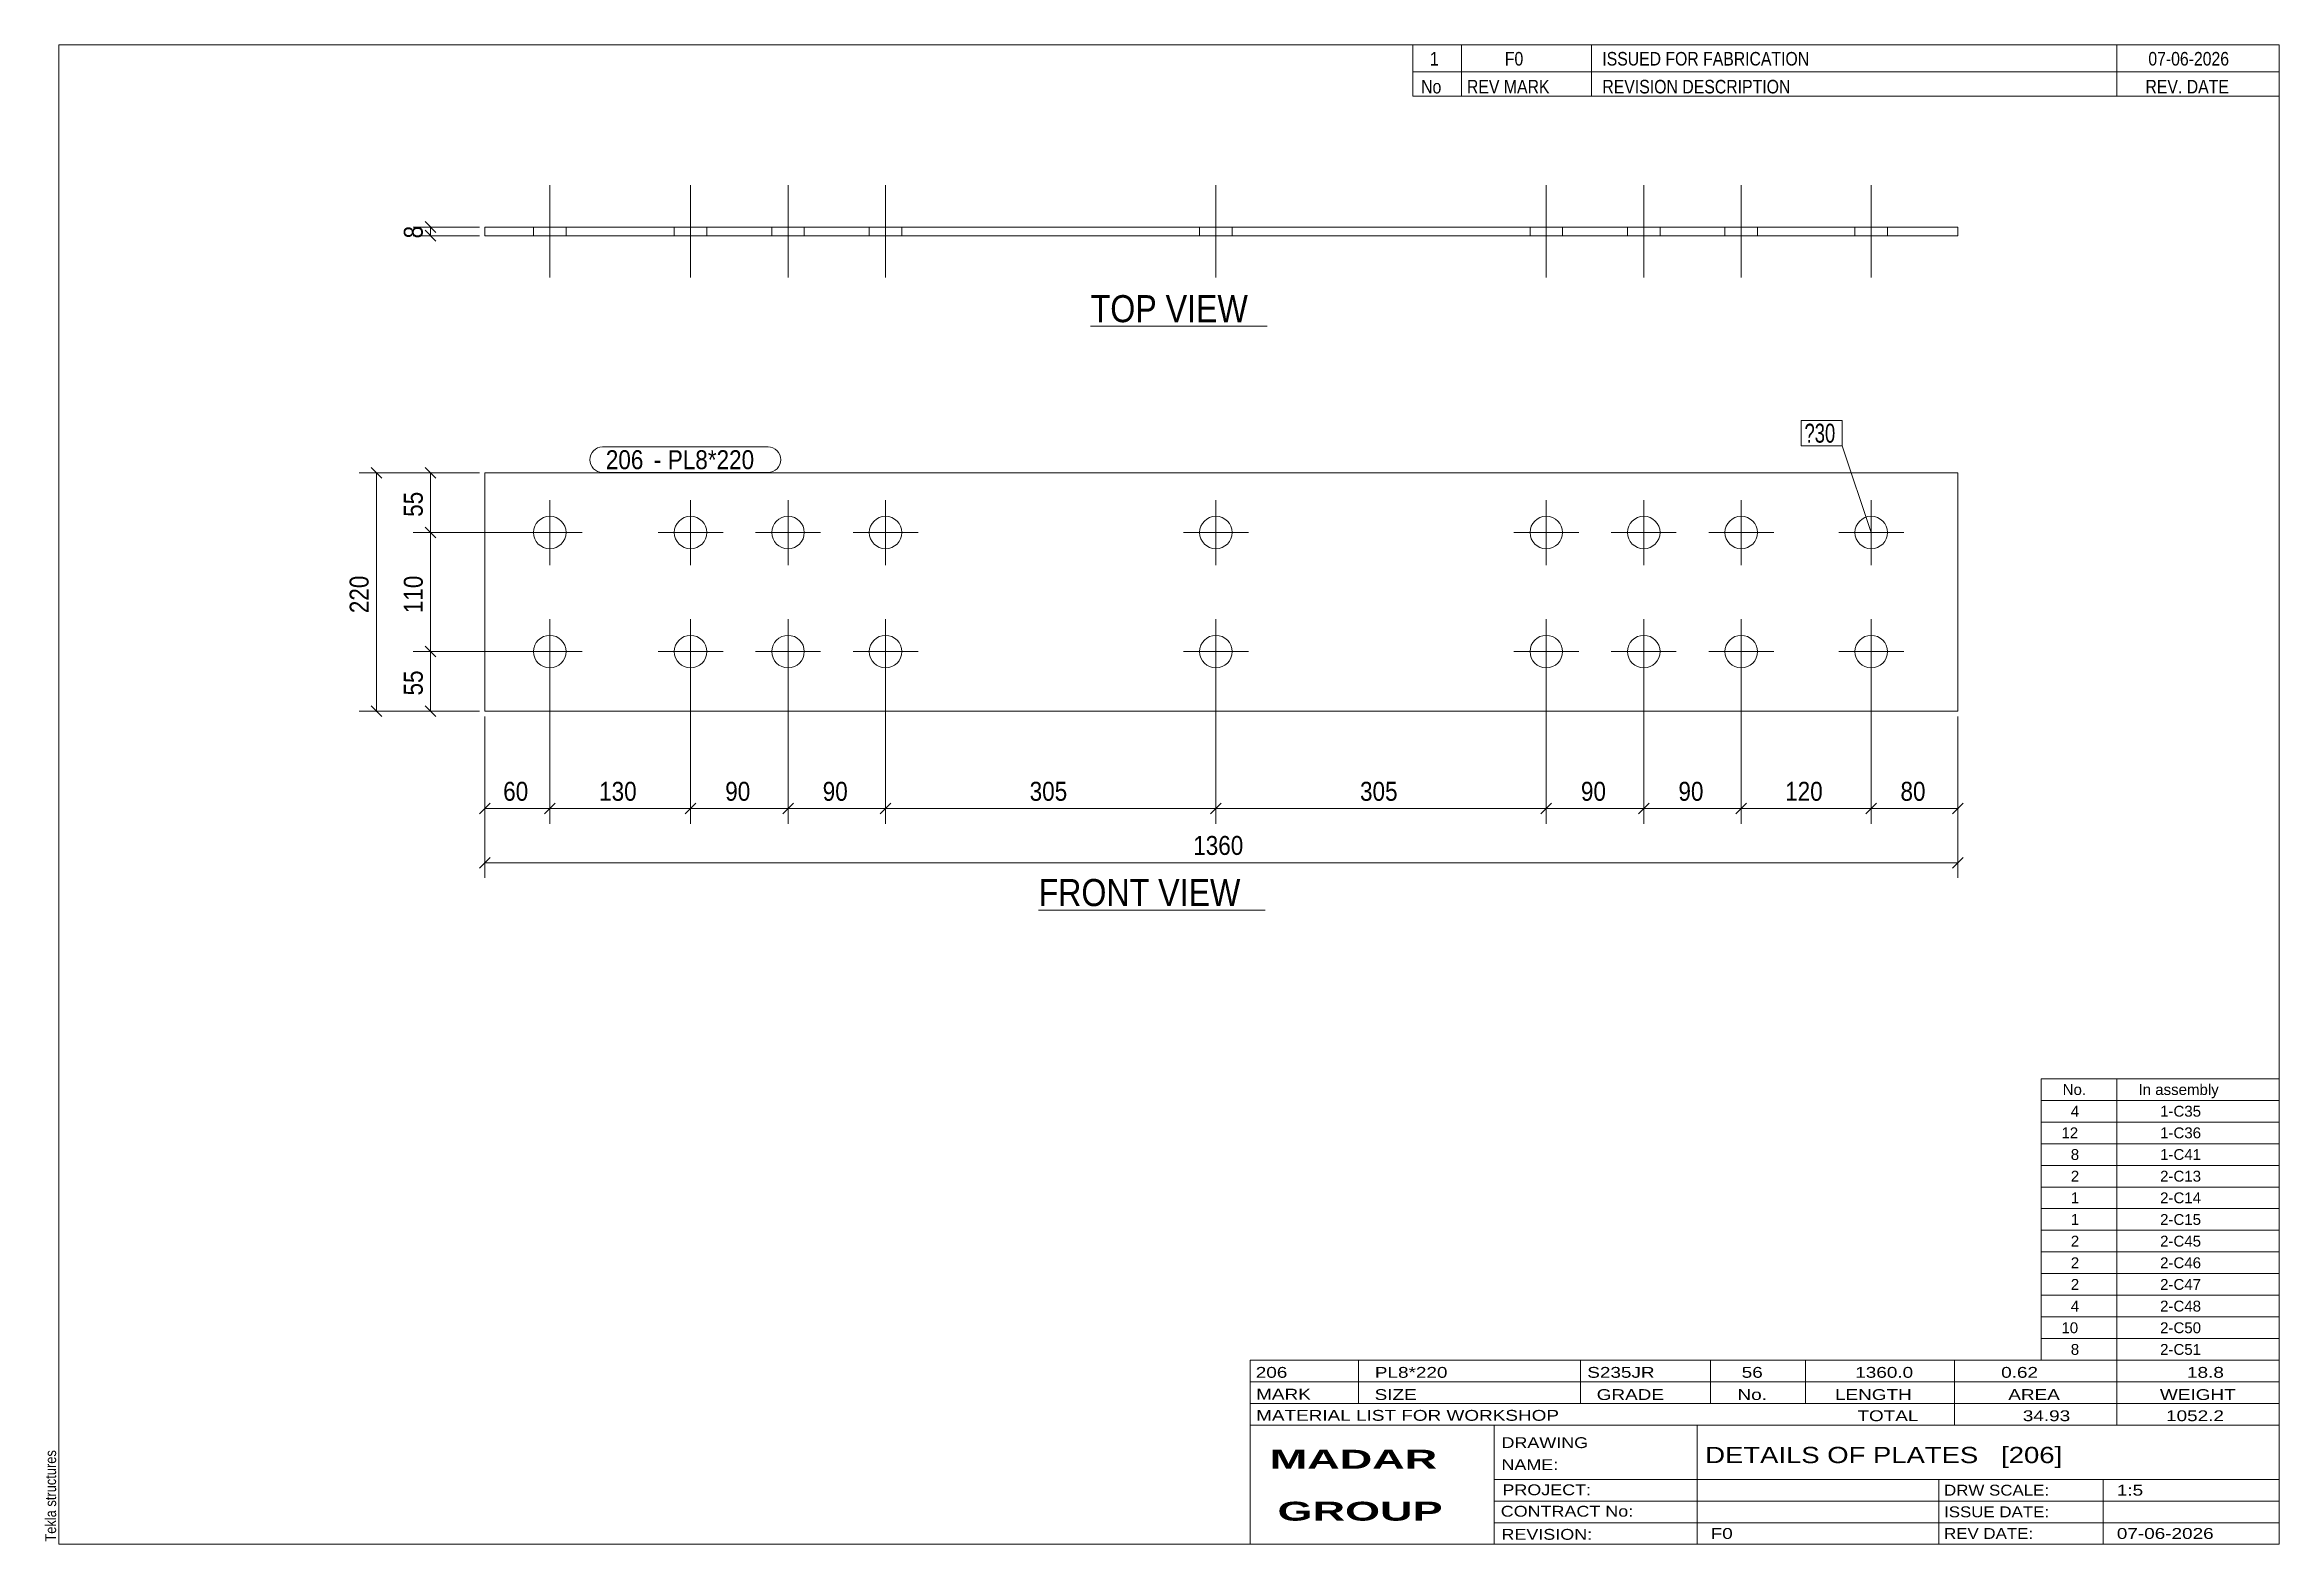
# Model space of a CAD drawing. Header units: millimetres. Extents: x 2 to 415, y 5 to 282.
import ezdxf

# ---------------------------------------------------------------- set-up
doc = ezdxf.new("R2010")
doc.units = ezdxf.units.MM
doc.linetypes.add('XKITLINE00', pattern=[0])
for name, color, linetype, lineweight in [('Bolt', 3, 'Continuous', 0), ('BoltMark', 7, 'Continuous', 0), ('Dimensions', 7, 'Continuous', 0), ('DrawingSheet', 5, 'Continuous', 0), ('OtherObjectType', 7, 'Continuous', 0), ('Part', 2, 'Continuous', 0), ('PartMark', 7, 'Continuous', 0)]:
    doc.layers.add(name, color=color, linetype=linetype, lineweight=lineweight)
doc.styles.add('ARIAL', font='ARIAL.TTF')
doc.styles.add('ARIAL_BOLD', font='ARIALBD.TTF')
doc.styles.add('ARIAL_NARROW', font='ARIALN.TTF')

# ---------------------------------------------------------------- blocks, each defined once
blk = doc.blocks.new('*A1')
at = {"layer": 'Bolt', "color": 3, "linetype": 'XKITLINE00', "lineweight": 0}
for p, q in [((95.65, 185.89), (95.65, 197.89)), ((121.65, 185.89), (121.65, 197.89)), ((139.65, 185.89), (139.65, 197.89)), ((157.65, 185.89), (157.65, 197.89)), ((218.65, 185.89), (218.65, 197.89)), ((279.65, 185.89), (279.65, 197.89)), ((297.65, 185.89), (297.65, 197.89)), ((315.65, 185.89), (315.65, 197.89)), ((339.65, 185.89), (339.65, 197.89)), ((101.65, 191.89), (89.65, 191.89)), ((127.65, 191.89), (115.65, 191.89)), ((145.65, 191.89), (133.65, 191.89)), ((163.65, 191.89), (151.65, 191.89)), ((224.65, 191.89), (212.65, 191.89)), ((285.65, 191.89), (273.65, 191.89)), ((303.65, 191.89), (291.65, 191.89)), ((321.65, 191.89), (309.65, 191.89)), ((345.65, 191.89), (333.65, 191.89)), ((95.65, 163.89), (95.65, 175.89)), ((121.65, 163.89), (121.65, 175.89)), ((139.65, 163.89), (139.65, 175.89)), ((157.65, 163.89), (157.65, 175.89)), ((218.65, 163.89), (218.65, 175.89)), ((279.65, 163.89), (279.65, 175.89)), ((297.65, 163.89), (297.65, 175.89)), ((315.65, 163.89), (315.65, 175.89)), ((339.65, 163.89), (339.65, 175.89)), ((101.65, 169.89), (89.65, 169.89)), ((127.65, 169.89), (115.65, 169.89)), ((145.65, 169.89), (133.65, 169.89)), ((163.65, 169.89), (151.65, 169.89)), ((224.65, 169.89), (212.65, 169.89)), ((285.65, 169.89), (273.65, 169.89)), ((303.65, 169.89), (291.65, 169.89)), ((321.65, 169.89), (309.65, 169.89)), ((345.65, 169.89), (333.65, 169.89))]:
    blk.add_line(p, q, dxfattribs=at)
for centre in [(95.65, 191.89), (121.65, 191.89), (139.65, 191.89), (157.65, 191.89), (218.65, 191.89), (279.65, 191.89), (297.65, 191.89), (315.65, 191.89), (339.65, 191.89), (95.65, 169.89), (121.65, 169.89), (139.65, 169.89), (157.65, 169.89), (218.65, 169.89), (279.65, 169.89), (297.65, 169.89), (315.65, 169.89), (339.65, 169.89)]:
    blk.add_circle(centre, 3, dxfattribs=at)
blk = doc.blocks.new('*A2')
at = {"layer": 'Part', "color": 2, "linetype": 'XKITLINE00', "lineweight": 0}
for p, q in [((83.65, 158.89), (83.65, 202.89)), ((83.65, 202.89), (355.65, 202.89)), ((355.65, 202.89), (355.65, 158.89)), ((355.65, 158.89), (83.65, 158.89))]:
    blk.add_line(p, q, dxfattribs=at)
blk = doc.blocks.new('*A3')
at = {"layer": 'Bolt', "color": 3, "linetype": 'XKITLINE00', "lineweight": 0}
for p, q in [((95.65, 256.02), (95.65, 239.02)), ((95.65, 256.02), (95.65, 239.02)), ((121.65, 256.02), (121.65, 239.02)), ((121.65, 256.02), (121.65, 239.02)), ((139.65, 256.02), (139.65, 239.02)), ((139.65, 256.02), (139.65, 239.02)), ((157.65, 256.02), (157.65, 239.02)), ((157.65, 256.02), (157.65, 239.02)), ((218.65, 256.02), (218.65, 239.02)), ((218.65, 256.02), (218.65, 239.02)), ((279.65, 256.02), (279.65, 239.02)), ((279.65, 256.02), (279.65, 239.02)), ((297.65, 256.02), (297.65, 239.02)), ((297.65, 256.02), (297.65, 239.02)), ((315.65, 256.02), (315.65, 239.02)), ((315.65, 256.02), (315.65, 239.02)), ((339.65, 256.02), (339.65, 239.02)), ((339.65, 256.02), (339.65, 239.02)), ((92.65, 248.32), (92.65, 246.72)), ((92.65, 248.32), (92.65, 246.72)), ((98.65, 248.32), (98.65, 246.72)), ((98.65, 248.32), (98.65, 246.72)), ((118.65, 248.32), (118.65, 246.72)), ((118.65, 248.32), (118.65, 246.72)), ((124.65, 248.32), (124.65, 246.72)), ((124.65, 248.32), (124.65, 246.72)), ((136.65, 248.32), (136.65, 246.72)), ((136.65, 248.32), (136.65, 246.72)), ((142.65, 248.32), (142.65, 246.72)), ((142.65, 248.32), (142.65, 246.72)), ((154.65, 248.32), (154.65, 246.72)), ((154.65, 248.32), (154.65, 246.72)), ((160.65, 248.32), (160.65, 246.72)), ((160.65, 248.32), (160.65, 246.72)), ((215.65, 248.32), (215.65, 246.72)), ((215.65, 248.32), (215.65, 246.72)), ((221.65, 248.32), (221.65, 246.72)), ((221.65, 248.32), (221.65, 246.72)), ((276.65, 248.32), (276.65, 246.72)), ((276.65, 248.32), (276.65, 246.72)), ((282.65, 248.32), (282.65, 246.72)), ((282.65, 248.32), (282.65, 246.72)), ((294.65, 248.32), (294.65, 246.72)), ((294.65, 248.32), (294.65, 246.72)), ((300.65, 248.32), (300.65, 246.72)), ((300.65, 248.32), (300.65, 246.72)), ((312.65, 248.32), (312.65, 246.72)), ((312.65, 248.32), (312.65, 246.72)), ((318.65, 248.32), (318.65, 246.72)), ((318.65, 248.32), (318.65, 246.72)), ((336.65, 248.32), (336.65, 246.72)), ((336.65, 248.32), (336.65, 246.72)), ((342.65, 248.32), (342.65, 246.72)), ((342.65, 248.32), (342.65, 246.72))]:
    blk.add_line(p, q, dxfattribs=at)
blk = doc.blocks.new('*A4')
at = {"layer": 'Part', "color": 2, "linetype": 'XKITLINE00', "lineweight": 0}
for p, q in [((83.65, 246.72), (83.65, 248.32)), ((355.65, 248.32), (83.65, 248.32)), ((355.65, 246.72), (355.65, 248.32)), ((355.65, 246.72), (83.65, 246.72))]:
    blk.add_line(p, q, dxfattribs=at)
blk = doc.blocks.new('*A5')
at = {"layer": 'DrawingSheet', "color": 5, "linetype": 'XKITLINE00', "lineweight": 0}
for p, q in [((415, 282), (5, 282)), ((5, 282), (5, 5)), ((415, 5), (415, 282)), ((5, 5), (415, 5))]:
    blk.add_line(p, q, dxfattribs=at)
at = {"layer": 'DrawingSheet', "color": 5, "style": 'ARIAL', "width": 0.85}
blk.add_text('Tekla structures', height=2, rotation=90, dxfattribs=at).set_placement((4.5, 5.5))
blk = doc.blocks.new('*A6')
at = {"layer": 'OtherObjectType', "color": 7, "linetype": 'XKITLINE00', "lineweight": 0}
for p, q in [((371, 91), (415, 91)), ((371, 87), (371, 91)), ((385, 87), (385, 91)), ((415, 87), (415, 91)), ((371, 87), (415, 87)), ((371, 83), (371, 87)), ((385, 83), (385, 87)), ((415, 83), (415, 87)), ((371, 83), (415, 83)), ((371, 79), (371, 83)), ((385, 79), (385, 83)), ((415, 79), (415, 83)), ((371, 79), (415, 79)), ((371, 75), (371, 79)), ((385, 75), (385, 79)), ((415, 75), (415, 79)), ((371, 75), (415, 75)), ((371, 71), (371, 75)), ((385, 71), (385, 75)), ((415, 71), (415, 75)), ((371, 71), (415, 71)), ((371, 67), (371, 71)), ((385, 67), (385, 71)), ((415, 67), (415, 71)), ((371, 67), (415, 67)), ((371, 63), (371, 67)), ((385, 63), (385, 67)), ((415, 63), (415, 67)), ((371, 63), (415, 63)), ((371, 59), (371, 63)), ((385, 59), (385, 63)), ((415, 59), (415, 63)), ((371, 59), (415, 59)), ((371, 55), (371, 59)), ((385, 55), (385, 59)), ((415, 55), (415, 59)), ((371, 55), (415, 55)), ((371, 51), (371, 55)), ((385, 51), (385, 55)), ((415, 51), (415, 55)), ((371, 51), (415, 51)), ((371, 47), (371, 51)), ((385, 47), (385, 51)), ((415, 47), (415, 51)), ((371, 47), (415, 47)), ((371, 43), (371, 47)), ((385, 43), (385, 47)), ((415, 43), (415, 47)), ((371, 43), (415, 43)), ((371, 39), (371, 43)), ((385, 39), (385, 43)), ((415, 39), (415, 43)), ((371, 39), (415, 39))]:
    blk.add_line(p, q, dxfattribs=at)
at = {"layer": 'OtherObjectType', "color": 7, "style": 'ARIAL_NARROW', "width": 1.211571}
for s, p in [('No.', (375, 88)), ('In assembly', (389, 88)), ('4', (376.5, 84)), ('1-C35', (392.99, 84)), ('12', (374.77, 80)), ('1-C36', (392.99, 80)), ('8', (376.5, 76)), ('1-C41', (392.99, 76)), ('2', (376.5, 72)), ('2-C13', (392.99, 72)), ('1', (376.5, 68)), ('2-C14', (392.99, 68)), ('2-C15', (392.99, 64)), ('2', (376.5, 60)), ('1', (376.5, 64)), ('2-C45', (392.99, 60)), ('2', (376.5, 56)), ('2-C46', (392.99, 56)), ('2', (376.5, 52)), ('2-C47', (392.99, 52)), ('4', (376.5, 48)), ('2-C48', (392.99, 48)), ('10', (374.77, 44)), ('2-C50', (392.99, 44)), ('8', (376.5, 40)), ('2-C51', (392.99, 40))]:
    blk.add_text(s, height=2, dxfattribs=at).set_placement(p)
blk = doc.blocks.new('*A7')
at = {"layer": 'OtherObjectType', "color": 7, "linetype": 'XKITLINE00', "lineweight": 0}
for p, q in [((255, 282), (415, 282)), ((415, 282), (255, 282)), ((255, 282), (255, 277)), ((264, 282), (264, 277)), ((288, 282), (288, 277)), ((385, 282), (385, 277)), ((415, 282), (415, 277)), ((255, 277), (415, 277)), ((255, 277), (255, 272.5)), ((255, 277), (415, 277)), ((264, 277), (264, 272.5)), ((288, 277), (288, 272.5)), ((385, 277), (385, 272.5)), ((415, 277), (415, 272.5)), ((415, 272.5), (255, 272.5))]:
    blk.add_line(p, q, dxfattribs=at)
at = {"layer": 'OtherObjectType', "color": 7, "style": 'ARIAL_NARROW'}
for s, width, p in [('1', 1.017001, (258.16, 278.15)), ('F0', 1.017001, (272, 278.15)), ('ISSUED FOR FABRICATION', 1.017001, (290, 278.15)), ('07-06-2026', 1.017001, (390.82, 278.15)), ('No', 1.02, (256.54, 273)), ('REV MARK', 1.02, (265, 273)), ('REVISION DESCRIPTION', 1.02, (290, 273)), ('REV. DATE', 1.02, (390.28, 273))]:
    blk.add_text(s, height=2.5, dxfattribs=dict(at, width=width)).set_placement(p)
blk = doc.blocks.new('*A8')
at = {"layer": 'OtherObjectType', "color": 7, "linetype": 'XKITLINE00', "lineweight": 0}
for p, q in [((225, 39), (415, 39)), ((225, 39), (225, 35)), ((225, 39), (415, 39)), ((245, 35), (245, 39)), ((286, 35), (286, 39)), ((310, 35), (310, 39)), ((327.5, 35), (327.5, 39)), ((355, 35), (355, 39)), ((385, 35), (385, 39)), ((415, 35), (415, 39)), ((225, 35), (415, 35)), ((225, 35), (225, 5)), ((225, 35), (415, 35)), ((245, 31), (245, 35)), ((286, 31), (286, 35)), ((310, 31), (310, 35)), ((327.5, 31), (327.5, 35)), ((355, 31), (355, 35)), ((385, 31), (385, 35)), ((415, 31), (415, 35)), ((225, 31), (415, 31)), ((355, 27), (355, 31)), ((385, 27), (385, 31)), ((415, 27), (415, 31)), ((225, 27), (415, 27)), ((270, 21), (270, 27)), ((307.5, 17), (307.5, 27)), ((415, 21), (415, 27)), ((270, 21), (270, 5)), ((415, 17), (415, 21)), ((270, 17), (415, 17)), ((307.5, 5), (307.5, 17)), ((352.16, 13), (352.16, 17)), ((382.5, 5), (382.5, 17)), ((415, 13), (415, 17)), ((270, 13), (415, 13)), ((352.16, 5), (352.16, 13)), ((415, 9), (415, 13)), ((270, 9), (415, 9)), ((415, 5), (415, 9)), ((225, 5), (415, 5)), ((262.5, 5), (415, 5))]:
    blk.add_line(p, q, dxfattribs=at)
at = {"layer": 'OtherObjectType', "color": 7, "style": 'ARIAL_NARROW'}
for s, height, width, p in [('206', 2, 1.525501, (226.01, 35.76)), ('PL8*220', 2, 1.525501, (248, 35.76)), ('S235JR', 2, 1.525501, (287.22, 35.76)), ('56', 2, 1.525501, (315.73, 35.76)), ('1360.0', 2, 1.525501, (336.7, 35.76)), ('0.62', 2, 1.525501, (363.64, 35.76)), ('18.8', 2, 1.525501, (397.96, 35.76)), ('MARK', 2, 1.525501, (226.08, 31.73)), ('SIZE', 2, 1.525501, (247.96, 31.66)), ('GRADE', 2, 1.525501, (288.96, 31.66)), ('No.', 2, 1.525501, (314.96, 31.66)), ('LENGTH', 2, 1.525501, (332.96, 31.66)), ('AREA', 2, 1.525501, (364.96, 31.66)), ('WEIGHT', 2, 1.525501, (392.96, 31.66)), ('MATERIAL LIST FOR WORKSHOP', 2, 1.525501, (226.08, 27.82)), ('TOTAL', 2, 1.525501, (337.1, 27.75)), ('34.93', 2, 1.525501, (367.64, 27.75)), ('1052.2', 2, 1.525501, (394.09, 27.75)), ('DRAWING', 2, 1.445, (271.38, 22.78)), ('NAME:', 2, 1.445, (271.38, 18.72)), ('DETAILS OF PLATES   [206]', 3, 1.474651, (309, 20)), ('PROJECT:', 2, 1.445, (271.55, 14.07)), ('DRW SCALE:', 2, 1.36, (353.1, 14)), ('1:5', 2, 1.525501, (385, 14)), ('CONTRACT No:', 2, 1.445, (271.25, 10.11)), ('ISSUE DATE:', 2, 1.36, (353.1, 10)), ('REVISION:', 2, 1.445, (271.38, 5.84)), ('F0', 2, 1.525501, (310, 6)), ('REV DATE:', 2, 1.36, (353.1, 6)), ('07-06-2026', 2, 1.525501, (385, 6))]:
    blk.add_text(s, height=height, dxfattribs=dict(at, width=width)).set_placement(p)
at = {"layer": 'OtherObjectType', "color": 1, "style": 'ARIAL_BOLD', "width": 1.7}
for s, p in [('MADAR ', (228.58, 18.97)), ('GROUP', (230.03, 9.37))]:
    blk.add_text(s, height=3.5, dxfattribs=at).set_placement(p)
blk = doc.blocks.new('*A9')
at = {"layer": 'Dimensions', "color": 7, "linetype": 'XKITLINE00', "lineweight": 0}
for p, q in [((83.65, 157.89), (83.65, 128.09)), ((355.65, 157.89), (355.65, 128.09)), ((84.64, 131.88), (82.66, 129.9)), ((83.65, 130.89), (355.65, 130.89)), ((356.64, 131.88), (354.66, 129.9))]:
    blk.add_line(p, q, dxfattribs=at)
at = {"layer": 'Dimensions', "color": 3}
for p in [(83.65, 130.89), (355.65, 130.89)]:
    blk.add_point(p, dxfattribs=at)
at = {"layer": 'Dimensions', "color": 3, "style": 'ARIAL', "width": 0.85}
blk.add_text('1360', height=3.5, dxfattribs=at).set_placement((214.46, 132.34))
blk = doc.blocks.new('*A10')
at = {"layer": 'Dimensions', "color": 7, "linetype": 'XKITLINE00', "lineweight": 0}
for p, q in [((95.65, 168.89), (95.65, 138.09)), ((83.65, 157.89), (83.65, 138.09)), ((84.64, 141.88), (82.66, 139.9)), ((83.65, 140.89), (95.65, 140.89)), ((96.64, 141.88), (94.66, 139.9))]:
    blk.add_line(p, q, dxfattribs=at)
at = {"layer": 'Dimensions', "color": 3}
for p in [(83.65, 140.89), (95.65, 140.89)]:
    blk.add_point(p, dxfattribs=at)
at = {"layer": 'Dimensions', "color": 3, "style": 'ARIAL', "width": 0.85}
blk.add_text('60', height=3.5, dxfattribs=at).set_placement((87.05, 142.34))
blk = doc.blocks.new('*A11')
at = {"layer": 'Dimensions', "color": 7, "linetype": 'XKITLINE00', "lineweight": 0}
for p, q in [((95.65, 168.89), (95.65, 138.09)), ((121.65, 168.89), (121.65, 138.09)), ((96.64, 141.88), (94.66, 139.9)), ((95.65, 140.89), (121.65, 140.89)), ((122.64, 141.88), (120.66, 139.9))]:
    blk.add_line(p, q, dxfattribs=at)
at = {"layer": 'Dimensions', "color": 3}
for p in [(95.65, 140.89), (121.65, 140.89)]:
    blk.add_point(p, dxfattribs=at)
at = {"layer": 'Dimensions', "color": 3, "style": 'ARIAL', "width": 0.85}
blk.add_text('130', height=3.5, dxfattribs=at).set_placement((104.76, 142.34))
blk = doc.blocks.new('*A12')
at = {"layer": 'Dimensions', "color": 7, "linetype": 'XKITLINE00', "lineweight": 0}
for p, q in [((121.65, 168.89), (121.65, 138.09)), ((139.65, 168.89), (139.65, 138.09)), ((122.64, 141.88), (120.66, 139.9)), ((121.65, 140.89), (139.65, 140.89)), ((140.64, 141.88), (138.66, 139.9))]:
    blk.add_line(p, q, dxfattribs=at)
at = {"layer": 'Dimensions', "color": 3}
for p in [(121.65, 140.89), (139.65, 140.89)]:
    blk.add_point(p, dxfattribs=at)
at = {"layer": 'Dimensions', "color": 3, "style": 'ARIAL', "width": 0.85}
blk.add_text('90', height=3.5, dxfattribs=at).set_placement((128.05, 142.34))
blk = doc.blocks.new('*A13')
at = {"layer": 'Dimensions', "color": 7, "linetype": 'XKITLINE00', "lineweight": 0}
for p, q in [((139.65, 168.89), (139.65, 138.09)), ((157.65, 168.89), (157.65, 138.09)), ((140.64, 141.88), (138.66, 139.9)), ((139.65, 140.89), (157.65, 140.89)), ((158.64, 141.88), (156.66, 139.9))]:
    blk.add_line(p, q, dxfattribs=at)
at = {"layer": 'Dimensions', "color": 3}
for p in [(139.65, 140.89), (157.65, 140.89)]:
    blk.add_point(p, dxfattribs=at)
at = {"layer": 'Dimensions', "color": 3, "style": 'ARIAL', "width": 0.85}
blk.add_text('90', height=3.5, dxfattribs=at).set_placement((146.05, 142.34))
blk = doc.blocks.new('*A14')
at = {"layer": 'Dimensions', "color": 7, "linetype": 'XKITLINE00', "lineweight": 0}
for p, q in [((157.65, 168.89), (157.65, 138.09)), ((218.65, 168.89), (218.65, 138.09)), ((158.64, 141.88), (156.66, 139.9)), ((157.65, 140.89), (218.65, 140.89)), ((219.64, 141.88), (217.66, 139.9))]:
    blk.add_line(p, q, dxfattribs=at)
at = {"layer": 'Dimensions', "color": 3}
for p in [(157.65, 140.89), (218.65, 140.89)]:
    blk.add_point(p, dxfattribs=at)
at = {"layer": 'Dimensions', "color": 3, "style": 'ARIAL', "width": 0.85}
blk.add_text('305', height=3.5, dxfattribs=at).set_placement((184.26, 142.34))
blk = doc.blocks.new('*A15')
at = {"layer": 'Dimensions', "color": 7, "linetype": 'XKITLINE00', "lineweight": 0}
for p, q in [((218.65, 168.89), (218.65, 138.09)), ((279.65, 168.89), (279.65, 138.09)), ((219.64, 141.88), (217.66, 139.9)), ((218.65, 140.89), (279.65, 140.89)), ((280.64, 141.88), (278.66, 139.9))]:
    blk.add_line(p, q, dxfattribs=at)
at = {"layer": 'Dimensions', "color": 3}
for p in [(218.65, 140.89), (279.65, 140.89)]:
    blk.add_point(p, dxfattribs=at)
at = {"layer": 'Dimensions', "color": 3, "style": 'ARIAL', "width": 0.85}
blk.add_text('305', height=3.5, dxfattribs=at).set_placement((245.26, 142.34))
blk = doc.blocks.new('*A16')
at = {"layer": 'Dimensions', "color": 7, "linetype": 'XKITLINE00', "lineweight": 0}
for p, q in [((279.65, 168.89), (279.65, 138.09)), ((297.65, 168.89), (297.65, 138.09)), ((280.64, 141.88), (278.66, 139.9)), ((279.65, 140.89), (297.65, 140.89)), ((298.64, 141.88), (296.66, 139.9))]:
    blk.add_line(p, q, dxfattribs=at)
at = {"layer": 'Dimensions', "color": 3}
for p in [(279.65, 140.89), (297.65, 140.89)]:
    blk.add_point(p, dxfattribs=at)
at = {"layer": 'Dimensions', "color": 3, "style": 'ARIAL', "width": 0.85}
blk.add_text('90', height=3.5, dxfattribs=at).set_placement((286.05, 142.34))
blk = doc.blocks.new('*A17')
at = {"layer": 'Dimensions', "color": 7, "linetype": 'XKITLINE00', "lineweight": 0}
for p, q in [((297.65, 168.89), (297.65, 138.09)), ((315.65, 168.89), (315.65, 138.09)), ((298.64, 141.88), (296.66, 139.9)), ((297.65, 140.89), (315.65, 140.89)), ((316.64, 141.88), (314.66, 139.9))]:
    blk.add_line(p, q, dxfattribs=at)
at = {"layer": 'Dimensions', "color": 3}
for p in [(297.65, 140.89), (315.65, 140.89)]:
    blk.add_point(p, dxfattribs=at)
at = {"layer": 'Dimensions', "color": 3, "style": 'ARIAL', "width": 0.85}
blk.add_text('90', height=3.5, dxfattribs=at).set_placement((304.05, 142.34))
blk = doc.blocks.new('*A18')
at = {"layer": 'Dimensions', "color": 7, "linetype": 'XKITLINE00', "lineweight": 0}
for p, q in [((315.65, 168.89), (315.65, 138.09)), ((339.65, 168.89), (339.65, 138.09)), ((316.64, 141.88), (314.66, 139.9)), ((315.65, 140.89), (339.65, 140.89)), ((340.64, 141.88), (338.66, 139.9))]:
    blk.add_line(p, q, dxfattribs=at)
at = {"layer": 'Dimensions', "color": 3}
for p in [(315.65, 140.89), (339.65, 140.89)]:
    blk.add_point(p, dxfattribs=at)
at = {"layer": 'Dimensions', "color": 3, "style": 'ARIAL', "width": 0.85}
blk.add_text('120', height=3.5, dxfattribs=at).set_placement((323.76, 142.34))
blk = doc.blocks.new('*A19')
at = {"layer": 'Dimensions', "color": 7, "linetype": 'XKITLINE00', "lineweight": 0}
for p, q in [((339.65, 168.89), (339.65, 138.09)), ((355.65, 157.89), (355.65, 138.09)), ((340.64, 141.88), (338.66, 139.9)), ((339.65, 140.89), (355.65, 140.89)), ((356.64, 141.88), (354.66, 139.9))]:
    blk.add_line(p, q, dxfattribs=at)
at = {"layer": 'Dimensions', "color": 3}
for p in [(339.65, 140.89), (355.65, 140.89)]:
    blk.add_point(p, dxfattribs=at)
at = {"layer": 'Dimensions', "color": 3, "style": 'ARIAL', "width": 0.85}
blk.add_text('80', height=3.5, dxfattribs=at).set_placement((345.05, 142.34))
blk = doc.blocks.new('*A20')
at = {"layer": 'Dimensions', "color": 7, "linetype": 'XKITLINE00', "lineweight": 0}
for p, q in [((82.65, 202.89), (60.45, 202.89)), ((62.66, 203.88), (64.64, 201.9)), ((63.65, 158.89), (63.65, 202.89)), ((82.65, 158.89), (60.45, 158.89)), ((62.66, 159.88), (64.64, 157.9))]:
    blk.add_line(p, q, dxfattribs=at)
at = {"layer": 'Dimensions', "color": 3}
for p in [(63.65, 202.89), (63.65, 158.89)]:
    blk.add_point(p, dxfattribs=at)
at = {"layer": 'Dimensions', "color": 3, "style": 'ARIAL', "width": 0.85}
blk.add_text('220', height=3.5, rotation=90.0002, dxfattribs=at).set_placement((62.2, 176.99))
blk = doc.blocks.new('*A21')
at = {"layer": 'Dimensions', "color": 7, "linetype": 'XKITLINE00', "lineweight": 0}
for p, q in [((94.65, 169.89), (70.45, 169.89)), ((72.66, 170.88), (74.64, 168.9)), ((73.65, 158.89), (73.65, 169.89)), ((82.65, 158.89), (70.45, 158.89)), ((72.66, 159.88), (74.64, 157.9))]:
    blk.add_line(p, q, dxfattribs=at)
at = {"layer": 'Dimensions', "color": 3}
for p in [(73.65, 169.89), (73.65, 158.89)]:
    blk.add_point(p, dxfattribs=at)
at = {"layer": 'Dimensions', "color": 3, "style": 'ARIAL', "width": 0.85}
blk.add_text('55', height=3.5, rotation=90.0002, dxfattribs=at).set_placement((72.2, 161.79))
blk = doc.blocks.new('*A22')
at = {"layer": 'Dimensions', "color": 7, "linetype": 'XKITLINE00', "lineweight": 0}
for p, q in [((94.65, 191.89), (70.45, 191.89)), ((72.66, 192.88), (74.64, 190.9)), ((73.65, 169.89), (73.65, 191.89)), ((94.65, 169.89), (70.45, 169.89)), ((72.66, 170.88), (74.64, 168.9))]:
    blk.add_line(p, q, dxfattribs=at)
at = {"layer": 'Dimensions', "color": 3}
for p in [(73.65, 191.89), (73.65, 169.89)]:
    blk.add_point(p, dxfattribs=at)
at = {"layer": 'Dimensions', "color": 3, "style": 'ARIAL', "width": 0.85}
blk.add_text('110', height=3.5, rotation=90.0002, dxfattribs=at).set_placement((72.2, 176.99))
blk = doc.blocks.new('*A23')
at = {"layer": 'Dimensions', "color": 7, "linetype": 'XKITLINE00', "lineweight": 0}
for p, q in [((82.65, 202.89), (70.45, 202.89)), ((72.66, 203.88), (74.64, 201.9)), ((73.65, 191.89), (73.65, 202.89)), ((94.65, 191.89), (70.45, 191.89)), ((72.66, 192.88), (74.64, 190.9))]:
    blk.add_line(p, q, dxfattribs=at)
at = {"layer": 'Dimensions', "color": 3}
for p in [(73.65, 202.89), (73.65, 191.89)]:
    blk.add_point(p, dxfattribs=at)
at = {"layer": 'Dimensions', "color": 3, "style": 'ARIAL', "width": 0.85}
blk.add_text('55', height=3.5, rotation=90.0002, dxfattribs=at).set_placement((72.2, 194.79))
blk = doc.blocks.new('*A24')
at = {"layer": 'BoltMark', "color": 7, "linetype": 'XKITLINE00', "lineweight": 0}
for p, q in [((326.72, 212.59), (334.31, 212.59)), ((326.72, 207.89), (326.72, 212.59)), ((334.31, 207.89), (334.31, 212.59)), ((326.72, 207.89), (334.31, 207.89)), ((339.65, 191.89), (334.31, 207.89))]:
    blk.add_line(p, q, dxfattribs=at)
at = {"layer": 'BoltMark', "color": 3, "style": 'ARIAL_NARROW', "width": 0.85}
blk.add_text('?30', height=3.5, dxfattribs=at).set_placement((327.32, 208.49))
blk = doc.blocks.new('*A25')
at = {"layer": 'PartMark', "color": 7, "linetype": 'XKITLINE00', "lineweight": 0}
for p, q in [((105.4, 207.69), (135.95, 207.69)), ((105.4, 202.99), (135.95, 202.99))]:
    blk.add_line(p, q, dxfattribs=at)
for centre, start, end in [((105.4, 205.34), 90, 270), ((135.95, 205.34), 270, 90)]:
    blk.add_arc(centre, 2.35, start, end, dxfattribs=at)
at = {"layer": 'PartMark', "color": 1, "style": 'ARIAL', "width": 0.85}
blk.add_text('206', height=3.5, dxfattribs=at).set_placement((106, 203.59))
at = {"layer": 'PartMark', "color": 3, "style": 'ARIAL', "width": 0.85}
for s, p in [('PL8*220', (117.44, 203.59)), ('-', (114.84, 203.59))]:
    blk.add_text(s, height=3.5, dxfattribs=at).set_placement(p)
blk = doc.blocks.new('*A26')
at = {"layer": 'OtherObjectType', "color": 7, "linetype": 'XKITLINE00', "lineweight": 0}
blk.add_line((185.9, 122.14), (227.75, 122.14), dxfattribs=at)
at = {"layer": 'OtherObjectType', "color": 3, "style": 'ARIAL', "width": 0.85}
blk.add_text('FRONT VIEW', height=5, dxfattribs=at).set_placement((185.9, 122.89))
blk = doc.blocks.new('*A27')
at = {"layer": 'Dimensions', "color": 7, "linetype": 'XKITLINE00', "lineweight": 0}
for p, q in [((82.65, 248.32), (70.45, 248.32)), ((72.66, 249.31), (74.64, 247.33)), ((72.66, 247.71), (74.64, 245.73)), ((73.65, 246.72), (73.65, 248.32)), ((82.65, 246.72), (70.45, 246.72))]:
    blk.add_line(p, q, dxfattribs=at)
at = {"layer": 'Dimensions', "color": 3}
for p in [(73.65, 248.32), (73.65, 246.72)]:
    blk.add_point(p, dxfattribs=at)
at = {"layer": 'Dimensions', "color": 3, "style": 'ARIAL', "width": 0.85}
blk.add_text('8', height=3.5, rotation=90.0002, dxfattribs=at).set_placement((72.2, 246.22))
blk = doc.blocks.new('*A28')
at = {"layer": 'OtherObjectType', "color": 7, "linetype": 'XKITLINE00', "lineweight": 0}
blk.add_line((195.52, 229.99), (228.13, 229.99), dxfattribs=at)
at = {"layer": 'OtherObjectType', "color": 3, "style": 'ARIAL', "width": 0.85}
blk.add_text('TOP VIEW', height=5, dxfattribs=at).set_placement((195.52, 230.74))

msp = doc.modelspace()

# ---------------------------------------------------------------- block references
at = {"lineweight": 0}
for name in ['*A5', '*A7', '*A3', '*A27', '*A4', '*A28', '*A24', '*A25', '*A20', '*A23', '*A2', '*A1', '*A22', '*A21', '*A10', '*A11', '*A12', '*A13', '*A14', '*A15', '*A16', '*A17', '*A18', '*A19', '*A9', '*A26', '*A6', '*A8']:
    msp.add_blockref(name, (0, 0), dxfattribs=at)

doc.saveas('drawing.dxf')
